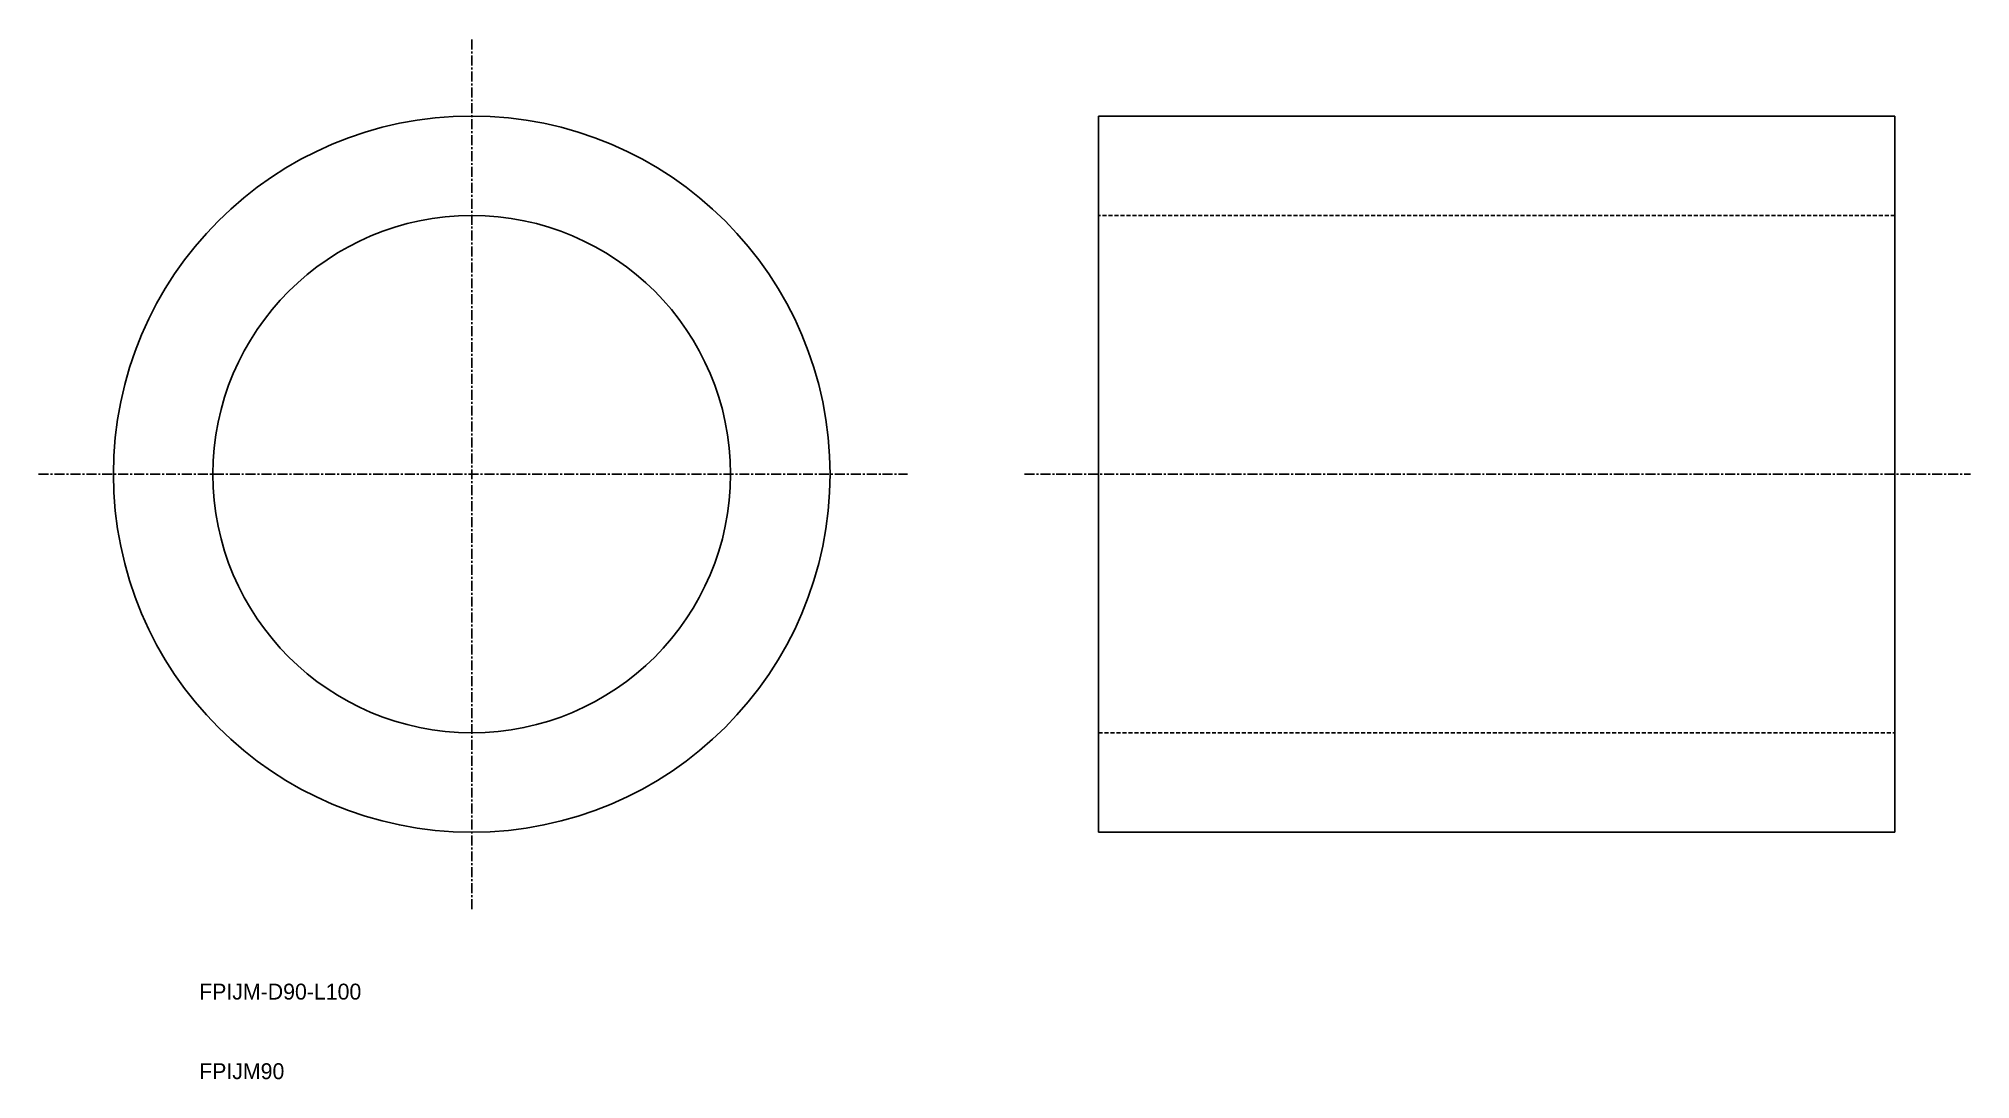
# Model space of a CAD drawing. Extents: x -10 to 232, y 10 to 141.
import ezdxf

# ---------------------------------------------------------------- set-up
doc = ezdxf.new("R2010")
doc.units = 0
doc.linetypes.add('CENTER', pattern=[2, 1.25, -0.25, 0.25, -0.25])
doc.linetypes.add('DASHED', pattern=[0.75, 0.5, -0.25])
doc.layers.get('0').update_dxf_attribs({"linetype": 'CONTINUOUS'})
doc.layers.add('CENTER', color=1, linetype='CENTER')

msp = doc.modelspace()

# ---------------------------------------------------------------- linework, layer by layer
at = {"color": 7, "linetype": 'CONTINUOUS'}
for p, q in [((222.95, 131.03), (122.95, 131.03)), ((122.95, 131.03), (122.95, 41.03)), ((222.95, 41.03), (222.95, 131.03)), ((122.95, 41.03), (222.95, 41.03))]:
    msp.add_line(p, q, dxfattribs=at)
at = {"color": 3, "linetype": 'DASHED'}
for p, q in [((222.95, 118.53), (122.95, 118.53)), ((122.95, 53.53), (222.95, 53.53))]:
    msp.add_line(p, q, dxfattribs=at)
at = {"color": 7, "linetype": 'CONTINUOUS'}
for radius in [45, 32.5]:
    msp.add_circle((44.23, 86.03), radius, dxfattribs=at)
at = {"layer": 'CENTER', "color": 1, "linetype": 'CENTER'}
for p, q in [((44.23, 31.38), (44.23, 140.76)), ((-10.16, 86.03), (98.97, 86.03)), ((113.65, 86.03), (232.44, 86.03))]:
    msp.add_line(p, q, dxfattribs=at)

# ---------------------------------------------------------------- texts
at = {"color": 7, "linetype": 'CONTINUOUS'}
for s, p in [('FPIJM-D90-L100', (10, 20)), ('FPIJM90', (10, 10))]:
    msp.add_text(s, height=2, dxfattribs=at).set_placement(p)

doc.saveas('drawing.dxf')
